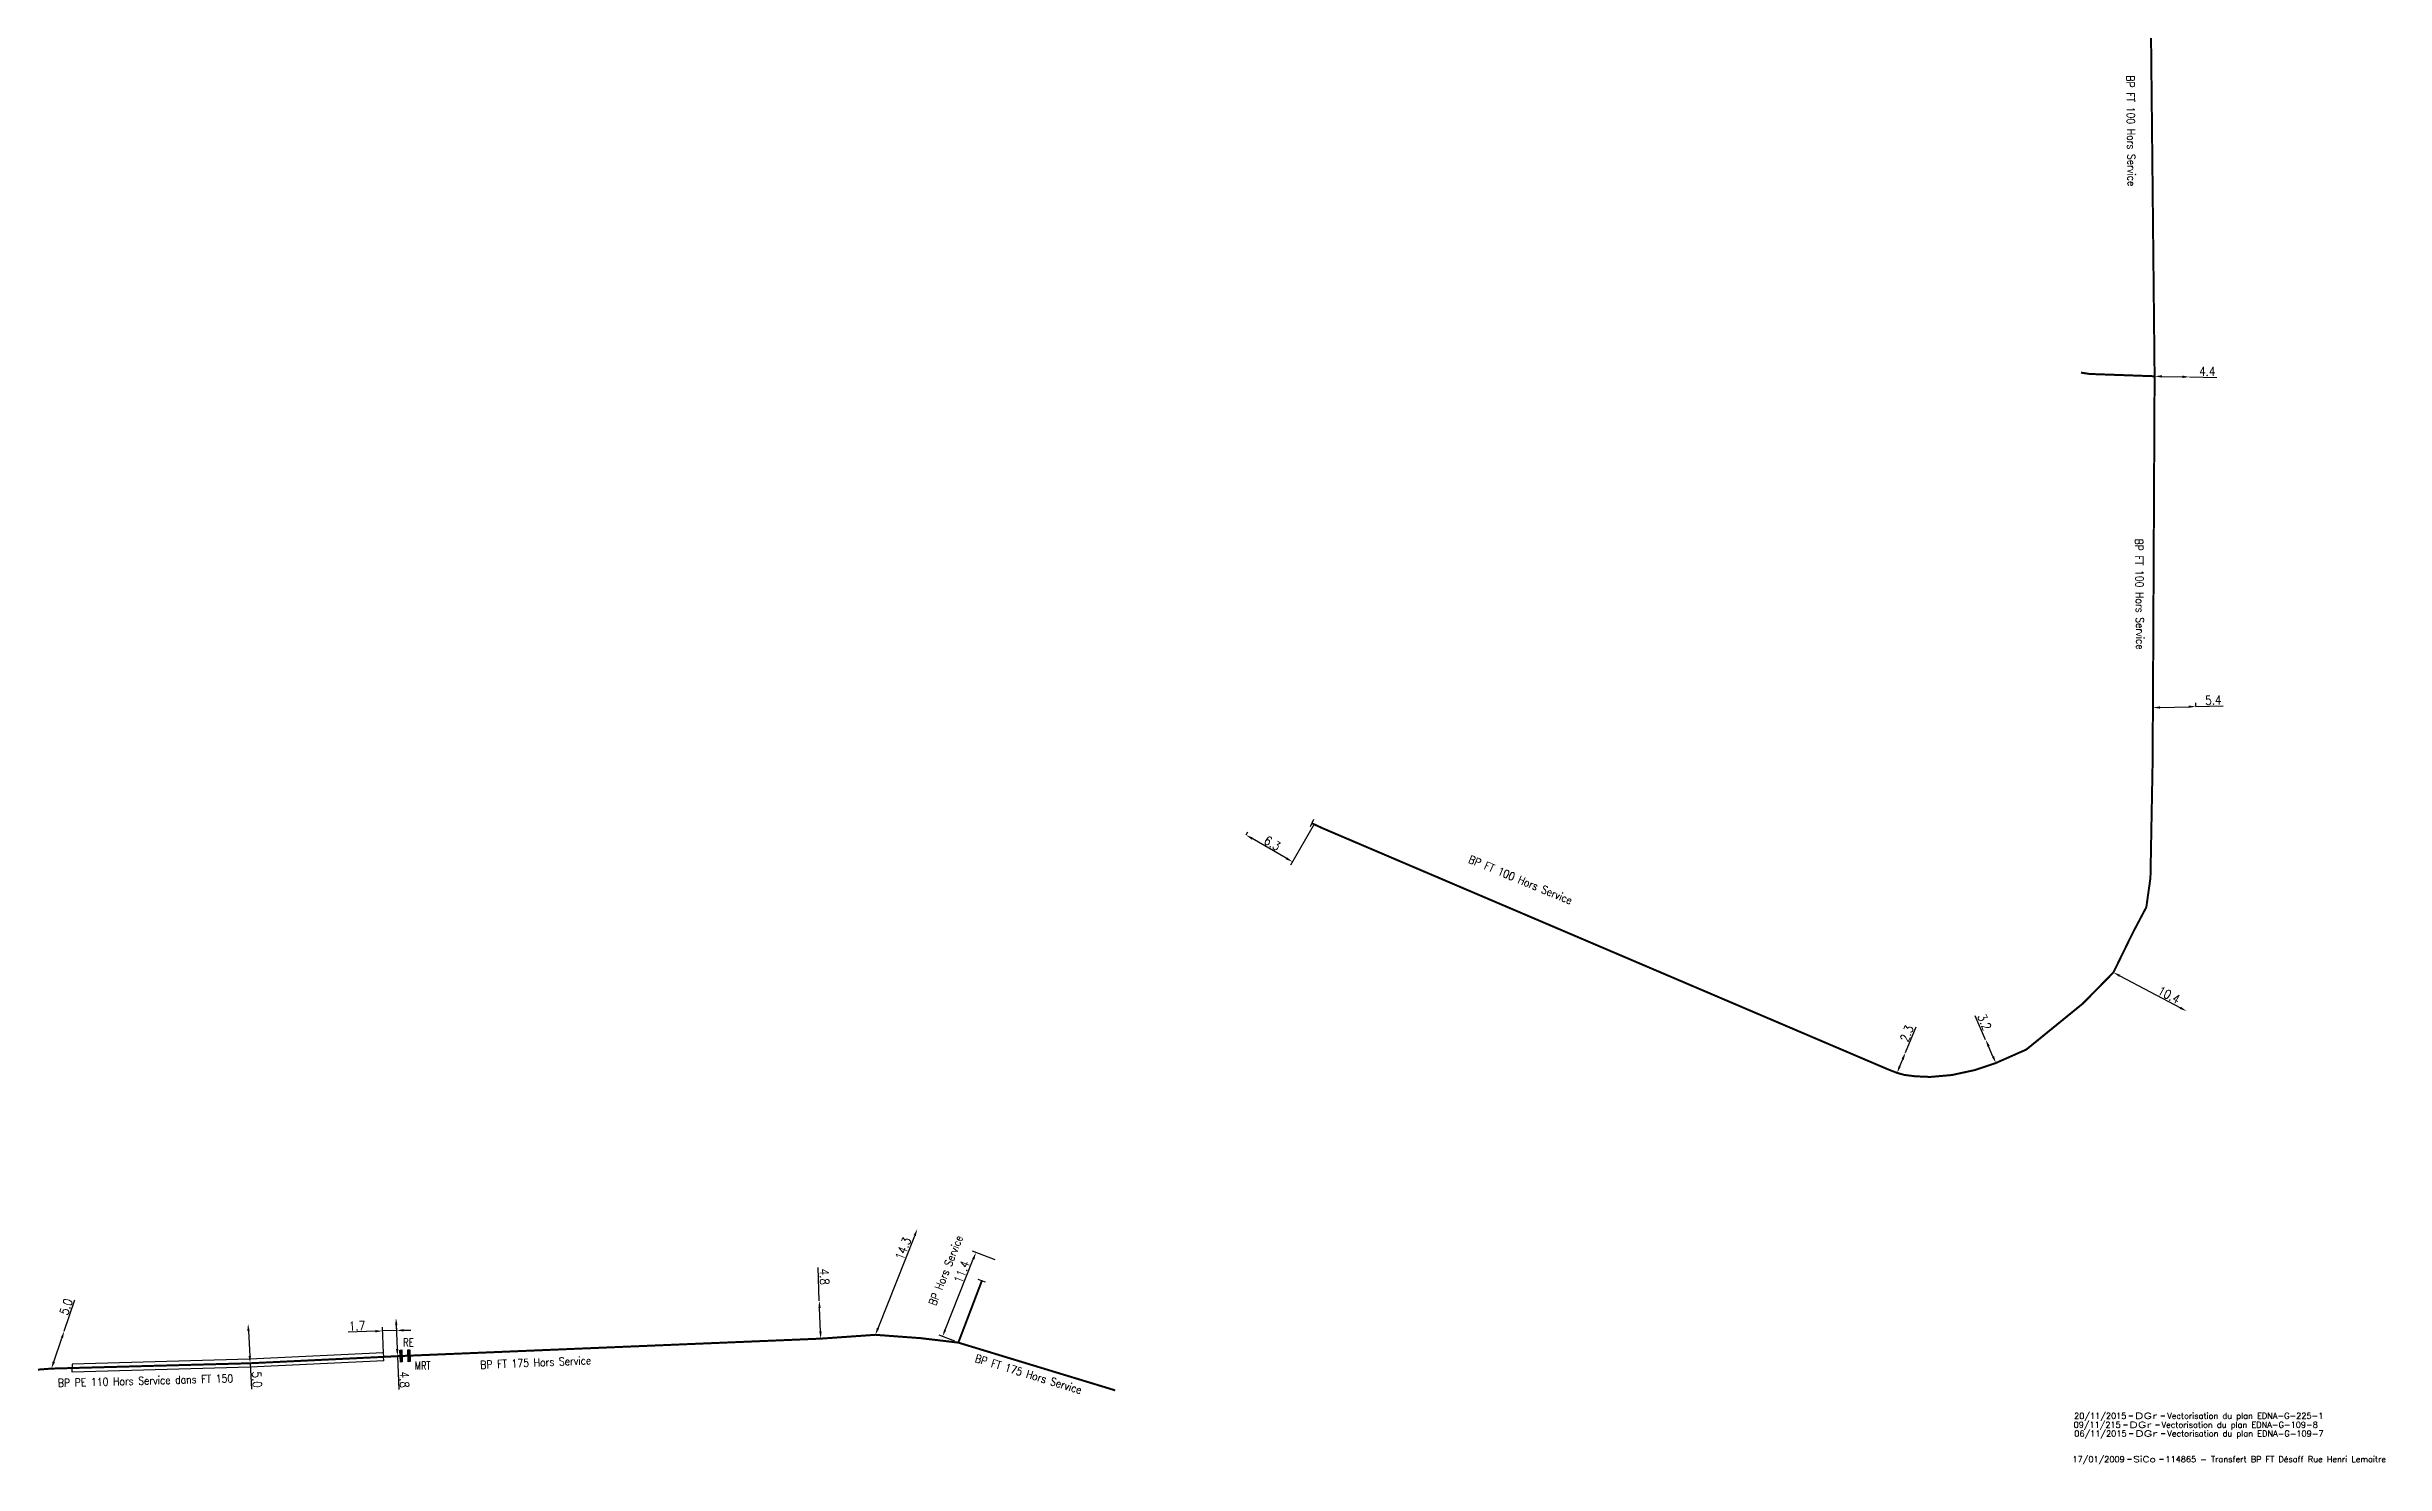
# Model space of a CAD drawing. Header units: millimetres. Extents: x 184000 to 185000, y 128000 to 129000.
# Drawn here: x 184686.6 to 184980, y 128010.3 to 128188.3 of the extents above; entities that cross this region are included whole.
import ezdxf
from ezdxf.enums import TextEntityAlignment as Align

# ---------------------------------------------------------------- set-up
doc = ezdxf.new("R2010")
doc.units = ezdxf.units.MM
doc.header["$PDMODE"] = 34
doc.layers.get('0').update_dxf_attribs({"linetype": 'CONTINUOUS'})
doc.layers.get('DEFPOINTS').update_dxf_attribs({"linetype": 'CONTINUOUS'})
doc.layers.add('L_908', color=5, linetype='CONTINUOUS')
doc.layers.add('L_910', color=7, linetype='CONTINUOUS', plot=False)
doc.styles.get("Standard").update_dxf_attribs({"font": 'romans.shx', "width": 0.85})
doc.linetypes.add('BP_HS', pattern='A,2,-1,["G",Standard,S=0.85,R=0,X=-0.27,Y=-0.4],-1', length=4)
doc.dimstyles.get("Standard").update_dxf_attribs({"dimtxt": 1.5, "dimasz": 1.2, "dimexe": 0.625, "dimexo": 0.625, "dimgap": 0.25, "dimtad": 1, "dimdec": 1, "dimzin": 0, "dimdsep": 46, "dimtxsty": 'Standard', "dimcen": -0.5, "dimadec": 0, "dimazin": 0, "dimtfac": 1, "dimtdec": 1, "dimtmove": 0, "dimatfit": 3, "dimfxl": 0, "dimtolj": 1, "dimtzin": 0, "dimarcsym": 0})

# ---------------------------------------------------------------- blocks, each defined once
blk = doc.blocks.new('L_340_07')
at = {"color": 0, "linetype": 'Continuous', "const_width": 0.25, "flags": 128}
blk.add_lwpolyline([(0, 0), (0.35, 0)], dxfattribs=at)
at = {"color": 0, "linetype": 'Continuous', "flags": 128}
blk.add_lwpolyline([(0.35, -0.5), (0.35, 0.5)], dxfattribs=at)
at = {"color": 0, "linetype": 'Continuous', "width": 0.75, "flags": 3}
for tag, p in [('DEF_LEG', (0.72, -3.47)), ('DEF_COUP', (0.72, -5.97)), ('DEF_TYPE', (0.72, -8.47))]:
    blk.add_attdef(tag, text='', height=1.2, dxfattribs=at).set_placement(p, align=Align.MIDDLE)
blk = doc.blocks.new('GIS_MODF')
at = {"color": 0, "linetype": 'Continuous', "flags": 128}
for points in [[(-2.26, -0.01), (-1.76, -0.01)], [(1.76, -0.01), (2.26, -0.01)]]:
    blk.add_lwpolyline(points, dxfattribs=at)
at = {"color": 0, "linetype": 'Continuous'}
blk.add_attdef('DATE', text='', height=0.75, dxfattribs=at).set_placement((-2.58, -0.39), align=Align.RIGHT)
at = {"color": 0, "linetype": 'Continuous', "width": 3.590909}
blk.add_attdef('USER', text='', height=0.75, dxfattribs=at).set_placement((-1.52, -0.39), (1.31, -0.39), align=Align.FIT)
at = {"color": 0, "linetype": 'Continuous'}
blk.add_attdef('DESC', (2.53, -0.39), '', height=0.75, dxfattribs=at)
blk = doc.blocks.new('*D8')
at = {"layer": 'DEFPOINTS', "color": 0, "linetype": 'Continuous', "transparency": 16777216}
for p in [(184950.87, 128105.34), (184956.26, 128105.48), (184956.26, 128105.48)]:
    blk.add_point(p, dxfattribs=at)
at = {"layer": 'L_908', "color": 0, "linetype": 'Continuous', "lineweight": -2, "transparency": 16777216}
for p, q in [((184950.87, 128105.34), (184950.85, 128105.81)), ((184951.77, 128105.36), (184955.36, 128105.46)), ((184956.26, 128105.48), (184956.25, 128105.95)), ((184956.26, 128105.48), (184959.67, 128105.57))]:
    blk.add_line(p, q, dxfattribs=at)
at = {"layer": 'L_908', "color": 0, "linetype": 'Continuous', "transparency": 16777216}
for points in [[(184951.76, 128105.51), (184951.77, 128105.21), (184950.87, 128105.34)], [(184955.36, 128105.61), (184955.37, 128105.31), (184956.26, 128105.48)]]:
    blk.add_solid(points, dxfattribs=at)
at = {"layer": 'L_908', "color": 0, "linetype": 'Continuous', "transparency": 16777216, "insert": (184958.44, 128106.29), "char_height": 1.125, "attachment_point": 5, "rotation": 1.5013}
blk.add_mtext('\\A1;5.4', dxfattribs=at)
blk = doc.blocks.new('*D9')
at = {"layer": 'DEFPOINTS', "color": 0, "linetype": 'Continuous', "transparency": 16777216}
for p in [(184951.08, 128146.95), (184955.48, 128146.86), (184955.48, 128146.86)]:
    blk.add_point(p, dxfattribs=at)
at = {"layer": 'L_908', "color": 0, "linetype": 'Continuous', "lineweight": -2, "transparency": 16777216}
for p, q in [((184951.98, 128146.93), (184954.58, 128146.88)), ((184955.48, 128146.86), (184958.9, 128146.79))]:
    blk.add_line(p, q, dxfattribs=at)
at = {"layer": 'L_908', "color": 0, "linetype": 'Continuous', "transparency": 16777216}
for points in [[(184951.99, 128147.08), (184951.98, 128146.78), (184951.08, 128146.95)], [(184954.58, 128147.03), (184954.57, 128146.73), (184955.48, 128146.86)]]:
    blk.add_solid(points, dxfattribs=at)
at = {"layer": 'L_908', "color": 0, "linetype": 'Continuous', "transparency": 16777216, "insert": (184957.7, 128147.57), "char_height": 1.125, "attachment_point": 5, "rotation": 358.862}
blk.add_mtext('\\A1;4.4', dxfattribs=at)
blk = doc.blocks.new('*D11')
at = {"layer": 'DEFPOINTS', "color": 0, "linetype": 'Continuous', "transparency": 16777216}
for p in [(184929.88, 128063.65), (184929.88, 128063.65), (184931.16, 128060.72)]:
    blk.add_point(p, dxfattribs=at)
at = {"layer": 'L_908', "color": 0, "linetype": 'Continuous', "lineweight": -2, "transparency": 16777216}
for p, q in [((184929.88, 128063.65), (184928.57, 128066.66)), ((184930.8, 128061.54), (184930.24, 128062.83))]:
    blk.add_line(p, q, dxfattribs=at)
at = {"layer": 'L_908', "color": 0, "linetype": 'Continuous', "transparency": 16777216}
for points in [[(184930.38, 128062.89), (184930.1, 128062.77), (184929.88, 128063.65)], [(184930.94, 128061.6), (184930.66, 128061.48), (184931.16, 128060.72)]]:
    blk.add_solid(points, dxfattribs=at)
at = {"layer": 'L_908', "color": 0, "linetype": 'Continuous', "transparency": 16777216, "insert": (184929.73, 128065.87), "char_height": 1.125, "attachment_point": 5, "rotation": 293.5283}
blk.add_mtext('\\A1;3.2', dxfattribs=at)
blk = doc.blocks.new('*D12')
at = {"layer": 'DEFPOINTS', "color": 0, "linetype": 'Continuous', "transparency": 16777216}
for p in [(184919.81, 128062.03), (184919.81, 128062.03), (184918.76, 128059.48)]:
    blk.add_point(p, dxfattribs=at)
at = {"layer": 'L_908', "color": 0, "linetype": 'Continuous', "lineweight": -2, "transparency": 16777216}
for p, q in [((184919.81, 128062.03), (184921.14, 128065.25)), ((184919.11, 128060.31), (184919.47, 128061.2))]:
    blk.add_line(p, q, dxfattribs=at)
at = {"layer": 'L_908', "color": 0, "linetype": 'Continuous', "transparency": 16777216}
for points in [[(184919.33, 128061.26), (184919.61, 128061.14), (184919.81, 128062.03)], [(184918.97, 128060.37), (184919.24, 128060.26), (184918.76, 128059.48)]]:
    blk.add_solid(points, dxfattribs=at)
at = {"layer": 'L_908', "color": 0, "linetype": 'Continuous', "transparency": 16777216, "insert": (184919.99, 128064.43), "char_height": 1.125, "attachment_point": 5, "rotation": 67.6079}
blk.add_mtext('\\A1;2.3', dxfattribs=at)
blk = doc.blocks.new('*D18')
at = {"layer": 'DEFPOINTS', "color": 0, "linetype": 'Continuous', "transparency": 16777216}
for p in [(184945.91, 128072.09), (184955.1, 128067.23), (184955.1, 128067.23)]:
    blk.add_point(p, dxfattribs=at)
at = {"layer": 'L_908', "color": 0, "linetype": 'Continuous', "lineweight": -2, "transparency": 16777216}
blk.add_line((184946.7, 128071.67), (184954.31, 128067.65), dxfattribs=at)
at = {"layer": 'L_908', "color": 0, "linetype": 'Continuous', "transparency": 16777216}
for points in [[(184946.77, 128071.8), (184946.63, 128071.54), (184945.91, 128072.09)], [(184954.38, 128067.78), (184954.24, 128067.52), (184955.1, 128067.23)]]:
    blk.add_solid(points, dxfattribs=at)
at = {"layer": 'L_908', "color": 0, "linetype": 'Continuous', "transparency": 16777216, "insert": (184952.87, 128069.26), "char_height": 1.125, "attachment_point": 5, "rotation": 332.1312}
blk.add_mtext('\\A1;10.4', dxfattribs=at)
blk = doc.blocks.new('*D19')
at = {"layer": 'DEFPOINTS', "color": 0, "linetype": 'Continuous', "transparency": 16777216}
for p in [(184845.62, 128090.69), (184837.06, 128089.35), (184837.06, 128089.35)]:
    blk.add_point(p, dxfattribs=at)
at = {"layer": 'L_908', "color": 0, "linetype": 'Continuous', "lineweight": -2, "transparency": 16777216}
for p, q in [((184845.62, 128090.69), (184842.66, 128085.57)), ((184837.06, 128089.35), (184837.3, 128089.76)), ((184842.12, 128086.43), (184837.84, 128088.9))]:
    blk.add_line(p, q, dxfattribs=at)
at = {"layer": 'L_908', "color": 0, "linetype": 'Continuous', "transparency": 16777216}
for points in [[(184837.92, 128089.03), (184837.76, 128088.77), (184837.06, 128089.35)], [(184842.19, 128086.56), (184842.04, 128086.3), (184842.9, 128085.97)]]:
    blk.add_solid(points, dxfattribs=at)
at = {"layer": 'L_908', "color": 0, "linetype": 'Continuous', "transparency": 16777216, "insert": (184840.36, 128088.31), "char_height": 1.125, "attachment_point": 5, "rotation": 329.9548}
blk.add_mtext('\\A1;6.3', dxfattribs=at)
blk = doc.blocks.new('*D171')
at = {"layer": 'DEFPOINTS', "color": 0, "linetype": 'Continuous', "transparency": 16777216}
for p in [(184688.75, 128027.04), (184688.75, 128027.04), (184687.16, 128022.35)]:
    blk.add_point(p, dxfattribs=at)
at = {"layer": 'L_908', "color": 0, "linetype": 'Continuous', "lineweight": -2, "transparency": 16777216}
for p, q in [((184688.75, 128027.04), (184690.09, 128031)), ((184687.45, 128023.21), (184688.46, 128026.19))]:
    blk.add_line(p, q, dxfattribs=at)
at = {"layer": 'L_908', "color": 0, "linetype": 'Continuous', "transparency": 16777216}
for points in [[(184688.32, 128026.24), (184688.6, 128026.14), (184688.75, 128027.04)], [(184687.3, 128023.25), (184687.59, 128023.16), (184687.16, 128022.35)]]:
    blk.add_solid(points, dxfattribs=at)
at = {"layer": 'L_908', "color": 0, "linetype": 'Continuous', "transparency": 16777216, "insert": (184689, 128030.11), "char_height": 1.125, "attachment_point": 5, "rotation": 71.2436}
blk.add_mtext('\\A1;5.0', dxfattribs=at)
blk = doc.blocks.new('*D172')
at = {"layer": 'DEFPOINTS', "color": 0, "linetype": 'Continuous', "transparency": 16777216}
for p in [(184711.83, 128027.96), (184711.83, 128027.96), (184712.09, 128023.02)]:
    blk.add_point(p, dxfattribs=at)
at = {"layer": 'L_908', "color": 0, "linetype": 'Continuous', "lineweight": -2, "transparency": 16777216}
for p, q in [((184711.88, 128027.07), (184712.04, 128023.92)), ((184712.09, 128023.02), (184712.26, 128019.75))]:
    blk.add_line(p, q, dxfattribs=at)
at = {"layer": 'L_908', "color": 0, "linetype": 'Continuous', "transparency": 16777216}
for points in [[(184712.03, 128027.07), (184711.73, 128027.06), (184711.83, 128027.96)], [(184712.19, 128023.93), (184711.89, 128023.91), (184712.09, 128023.02)]]:
    blk.add_solid(points, dxfattribs=at)
at = {"layer": 'L_908', "color": 0, "linetype": 'Continuous', "transparency": 16777216, "insert": (184712.95, 128020.97), "char_height": 1.125, "attachment_point": 5, "rotation": 272.9957}
blk.add_mtext('\\A1;5.0', dxfattribs=at)
blk = doc.blocks.new('*D173')
at = {"layer": 'DEFPOINTS', "color": 0, "linetype": 'Continuous', "transparency": 16777216}
for p in [(184730.39, 128028.7), (184730.39, 128028.7), (184730.58, 128023.91)]:
    blk.add_point(p, dxfattribs=at)
at = {"layer": 'L_908', "color": 0, "linetype": 'Continuous', "lineweight": -2, "transparency": 16777216}
for p, q in [((184730.43, 128027.8), (184730.54, 128024.81)), ((184730.58, 128023.91), (184730.74, 128019.73))]:
    blk.add_line(p, q, dxfattribs=at)
at = {"layer": 'L_908', "color": 0, "linetype": 'Continuous', "transparency": 16777216}
for points in [[(184730.58, 128027.81), (184730.28, 128027.8), (184730.39, 128028.7)], [(184730.69, 128024.81), (184730.39, 128024.8), (184730.58, 128023.91)]]:
    blk.add_solid(points, dxfattribs=at)
at = {"layer": 'L_908', "color": 0, "linetype": 'Continuous', "transparency": 16777216, "insert": (184731.44, 128020.95), "char_height": 1.125, "attachment_point": 5, "rotation": 272.2099}
blk.add_mtext('\\A1;4.8', dxfattribs=at)
blk = doc.blocks.new('*D174')
at = {"layer": 'DEFPOINTS', "color": 0, "linetype": 'Continuous', "transparency": 16777216}
for p in [(184730.39, 128028.7), (184730.45, 128027.13), (184728.83, 128023.82)]:
    blk.add_point(p, dxfattribs=at)
at = {"layer": 'L_908', "color": 0, "linetype": 'Continuous', "lineweight": -2, "transparency": 16777216}
for p, q in [((184727.8, 128027.04), (184724.41, 128026.93)), ((184728.81, 128024.29), (184728.68, 128027.54)), ((184730.45, 128027.13), (184728.7, 128027.07)), ((184730.41, 128028.23), (184730.47, 128026.66)), ((184731.35, 128027.16), (184732.25, 128027.19))]:
    blk.add_line(p, q, dxfattribs=at)
at = {"layer": 'L_908', "color": 0, "linetype": 'Continuous', "transparency": 16777216}
for points in [[(184727.8, 128027.19), (184727.81, 128026.89), (184728.7, 128027.07)], [(184731.35, 128027.31), (184731.36, 128027.01), (184730.45, 128027.13)]]:
    blk.add_solid(points, dxfattribs=at)
at = {"layer": 'L_908', "color": 0, "linetype": 'Continuous', "transparency": 16777216, "insert": (184725.5, 128027.72), "char_height": 1.125, "attachment_point": 5, "rotation": 1.9362}
blk.add_mtext('\\A1;1.7', dxfattribs=at)
blk = doc.blocks.new('*D175')
at = {"layer": 'DEFPOINTS', "color": 0, "linetype": 'Continuous', "transparency": 16777216}
for p in [(184783.51, 128030.86), (184783.51, 128030.86), (184783.69, 128026.11)]:
    blk.add_point(p, dxfattribs=at)
at = {"layer": 'L_908', "color": 0, "linetype": 'Continuous', "lineweight": -2, "transparency": 16777216}
for p, q in [((184783.51, 128030.86), (184783.36, 128035.04)), ((184783.66, 128027.01), (184783.55, 128029.96))]:
    blk.add_line(p, q, dxfattribs=at)
at = {"layer": 'L_908', "color": 0, "linetype": 'Continuous', "transparency": 16777216}
for points in [[(184783.7, 128029.97), (184783.4, 128029.96), (184783.51, 128030.86)], [(184783.81, 128027.02), (184783.51, 128027.01), (184783.69, 128026.11)]]:
    blk.add_solid(points, dxfattribs=at)
at = {"layer": 'L_908', "color": 0, "linetype": 'Continuous', "transparency": 16777216, "insert": (184784.15, 128033.88), "char_height": 1.125, "attachment_point": 5, "rotation": 272.127}
blk.add_mtext('\\A1;4.8', dxfattribs=at)
blk = doc.blocks.new('L_340_20')
at = {"linetype": 'Continuous'}
blk.add_hatch(color=0, dxfattribs=at).paths.add_polyline_path([(0.12, 0.75), (-0.12, 0.75), (-0.12, -0.75), (0.12, -0.75)])
at = {"color": 0, "linetype": 'Continuous'}
blk.add_lwpolyline([(-0.12, 0.75), (0.12, 0.75), (0.12, -0.75), (-0.12, -0.75)], close=True, dxfattribs=at)
at = {"color": 0, "linetype": 'Continuous', "width": 0.75}
for tag, height, flags, p in [('RE', 1, 8, (0, 2.19)), ('DEF_LEG', 1.2, 3, (0, -5)), ('DEF_COUP', 1.2, 3, (0, -7.5)), ('DEF_TYPE', 1.2, 3, (0, -10))]:
    blk.add_attdef(tag, text='', height=height, dxfattribs=dict(at, flags=flags)).set_placement(p, align=Align.MIDDLE)
blk = doc.blocks.new('*D176')
at = {"layer": 'DEFPOINTS', "color": 0, "linetype": 'Continuous', "transparency": 16777216}
for p in [(184795.81, 128039.87), (184795.81, 128039.87), (184790.55, 128026.59)]:
    blk.add_point(p, dxfattribs=at)
at = {"layer": 'L_908', "color": 0, "linetype": 'Continuous', "lineweight": -2, "transparency": 16777216}
blk.add_line((184790.88, 128027.43), (184795.48, 128039.03), dxfattribs=at)
at = {"layer": 'L_908', "color": 0, "linetype": 'Continuous', "transparency": 16777216}
for points in [[(184795.34, 128039.09), (184795.62, 128038.98), (184795.81, 128039.87)], [(184790.74, 128027.48), (184791.02, 128027.37), (184790.55, 128026.59)]]:
    blk.add_solid(points, dxfattribs=at)
at = {"layer": 'L_908', "color": 0, "linetype": 'Continuous', "transparency": 16777216, "insert": (184794.03, 128037.42), "char_height": 1.125, "attachment_point": 5, "rotation": 68.3866}
blk.add_mtext('\\A1;14.3', dxfattribs=at)
blk = doc.blocks.new('*D177')
at = {"layer": 'DEFPOINTS', "color": 0, "linetype": 'Continuous', "transparency": 16777216}
for p in [(184803.17, 128036.92), (184806.03, 128035.84), (184800.96, 128025.61)]:
    blk.add_point(p, dxfattribs=at)
at = {"layer": 'L_908', "color": 0, "linetype": 'Continuous', "lineweight": -2, "transparency": 16777216}
for p, q in [((184805.59, 128036), (184802.73, 128037.09)), ((184799.31, 128027.2), (184802.83, 128036.09)), ((184800.52, 128025.78), (184798.54, 128026.53))]:
    blk.add_line(p, q, dxfattribs=at)
at = {"layer": 'L_908', "color": 0, "linetype": 'Continuous', "transparency": 16777216}
for points in [[(184802.69, 128036.14), (184802.97, 128036.03), (184803.17, 128036.92)], [(184799.17, 128027.26), (184799.44, 128027.15), (184798.97, 128026.37)]]:
    blk.add_solid(points, dxfattribs=at)
at = {"layer": 'L_908', "color": 0, "linetype": 'Continuous', "transparency": 16777216, "insert": (184801.39, 128034.49), "char_height": 1.125, "attachment_point": 5, "rotation": 68.3458}
blk.add_mtext('\\A1;11.4', dxfattribs=at)
blk = doc.blocks.new('L_340_17')
at = {"linetype": 'Continuous'}
blk.add_hatch(color=0, dxfattribs=at).paths.add_polyline_path([(0.125, 0.75), (-0.125, 0.75), (-0.125, -0.75), (0.125, -0.75)])
at = {"color": 0, "linetype": 'Continuous'}
blk.add_lwpolyline([(-0.125, 0.75), (0.125, 0.75), (0.125, -0.75), (-0.125, -0.75)], close=True, dxfattribs=at)
at = {"color": 0, "linetype": 'Continuous', "width": 0.75}
for tag, height, flags, p in [('MRT', 1, 8, (0, 2.5)), ('DEF_LEG', 1.2, 3, (0, -5)), ('DEF_COUP', 1.2, 3, (0, -7.5)), ('DEF_TYPE', 1.2, 3, (0, -10))]:
    blk.add_attdef(tag, text='', height=height, dxfattribs=dict(at, flags=flags)).set_placement(p, align=Align.MIDDLE)

msp = doc.modelspace()

# ---------------------------------------------------------------- linework, layer by layer
at = {"layer": 'L_908', "color": 7, "linetype": 'CONTINUOUS'}
for p, q in [((184712.07, 128023.52), (184689.74, 128022.92)), ((184689.74, 128022.92), (184689.76, 128022.42)), ((184689.77, 128021.92), (184689.76, 128022.42)), ((184712.11, 128022.52), (184689.77, 128021.92)), ((184728.8, 128024.32), (184712.07, 128023.52)), ((184728.85, 128023.32), (184712.11, 128022.52)), ((184728.8, 128024.32), (184728.83, 128023.82)), ((184728.85, 128023.32), (184728.83, 128023.82))]:
    msp.add_line(p, q, dxfattribs=at)
at = {"layer": 'L_908', "linetype": 'BP_HS', "const_width": 0.25}
for points in [[(184845.62, 128090.69), (184846.71, 128090.18), (184917.63, 128059.92), (184918.76, 128059.48), (184919.65, 128059.23), (184921.04, 128059.05), (184922.93, 128058.97), (184925.64, 128059.21), (184928.46, 128059.82), (184931.16, 128060.72), (184934.98, 128062.41), (184942.08, 128068.19), (184945.91, 128072.09), (184948.37, 128077.12), (184950.04, 128080.28), (184950.56, 128083.98), (184950.82, 128097.93), (184950.87, 128105.34), (184951.08, 128146.95), (184950.49, 128203.27)], [(184941.84, 128147.41), (184942.89, 128147.24), (184951.08, 128146.95)], [(184803.79, 128033.05), (184803.79, 128033.05), (184800.96, 128025.61)], [(184820.64, 128019.62), (184800.96, 128025.61), (184796.23, 128026.17), (184790.55, 128026.59), (184783.69, 128026.11), (184732.03, 128023.97)], [(184629.61, 128019.96), (184630.21, 128019.97), (184645.97, 128020.41), (184683.28, 128022.05), (184687.16, 128022.35), (184712.09, 128023.02), (184728.83, 128023.82), (184730.58, 128023.91), (184731.03, 128023.93), (184732.03, 128023.97)]]:
    msp.add_lwpolyline(points, dxfattribs=at)

# ---------------------------------------------------------------- block references
at = {"layer": 'L_908'}
for p, rotation in [((184845.62, 128090.69), 154.9233282605697), ((184803.79, 128033.05), 69.18541905942092)]:
    msp.add_blockref('L_340_07', p, dxfattribs=dict(at, rotation=rotation))
ref = msp.add_blockref('L_340_20', (184731.03, 128023.93), dxfattribs=dict(at, rotation=2.380341675205813))
ref.add_attrib('RE', 'RE', dxfattribs={"layer": '0', "color": 0, "linetype": 'Continuous', "height": 1, "width": 0.75}).set_placement((184731.95, 128025.63), align=Align.MIDDLE)
at = {"layer": 'L_908', "ltscale": 0.5}
ref = msp.add_blockref('L_340_17', (184732.03, 128023.97), dxfattribs=dict(at, rotation=2.380341673856591))
ref.add_attrib('MRT', 'MRT', dxfattribs={"layer": '0', "color": 0, "linetype": 'Continuous', "height": 1, "width": 0.75}).set_placement((184733.74, 128022.72), align=Align.MIDDLE)
at = {"layer": 'L_910'}
ref = msp.add_blockref('GIS_MODF', (184950.12, 128016.42), dxfattribs=at)
ref.add_attrib('DATE', '20/11/2015', dxfattribs={"layer": '0', "color": 0, "linetype": 'Continuous', "height": 0.75}).set_placement((184947.54, 128016.04), align=Align.RIGHT)
ref.add_attrib('USER', 'DGr', dxfattribs={"layer": '0', "color": 0, "linetype": 'Continuous', "height": 0.75, "width": 1.462963}).set_placement((184948.61, 128016.04), (184951.43, 128016.04), align=Align.FIT)
ref.add_attrib('DESC', 'Vectorisation du plan EDNA-G-225-1', (184952.65, 128016.04), dxfattribs={"layer": '0', "color": 0, "linetype": 'Continuous', "height": 0.75})
ref = msp.add_blockref('GIS_MODF', (184949.42, 128015.31), dxfattribs=at)
ref.add_attrib('DATE', '09/11/215', dxfattribs={"layer": '0', "color": 0, "linetype": 'Continuous', "height": 0.75}).set_placement((184946.83, 128014.92), align=Align.RIGHT)
ref.add_attrib('USER', 'DGr', dxfattribs={"layer": '0', "color": 0, "linetype": 'Continuous', "height": 0.75, "width": 1.462963}).set_placement((184947.9, 128014.92), (184950.72, 128014.92), align=Align.FIT)
ref.add_attrib('DESC', 'Vectorisation du plan EDNA-G-109-8', (184951.95, 128014.92), dxfattribs={"layer": '0', "color": 0, "linetype": 'Continuous', "height": 0.75})
ref = msp.add_blockref('GIS_MODF', (184950.14, 128014.2), dxfattribs=at)
ref.add_attrib('DATE', '06/11/2015', dxfattribs={"layer": '0', "color": 0, "linetype": 'Continuous', "height": 0.75}).set_placement((184947.56, 128013.81), align=Align.RIGHT)
ref.add_attrib('USER', 'DGr', dxfattribs={"layer": '0', "color": 0, "linetype": 'Continuous', "height": 0.75, "width": 1.462963}).set_placement((184948.63, 128013.81), (184951.45, 128013.81), align=Align.FIT)
ref.add_attrib('DESC', 'Vectorisation du plan EDNA-G-109-7', (184952.67, 128013.81), dxfattribs={"layer": '0', "color": 0, "linetype": 'Continuous', "height": 0.75})
ref = msp.add_blockref('GIS_MODF', (184949.92, 128010.97), dxfattribs=at)
ref.add_attrib('DATE', '17/01/2009', dxfattribs={"layer": '0', "color": 0, "linetype": 'Continuous', "height": 0.75}).set_placement((184947.33, 128010.59), align=Align.RIGHT)
ref.add_attrib('USER', 'SiCo', dxfattribs={"layer": '0', "color": 0, "linetype": 'Continuous', "height": 0.75, "width": 1.215385}).set_placement((184948.4, 128010.59), (184951.22, 128010.59), align=Align.FIT)
ref.add_attrib('DESC', '114865 - Transfert BP FT Désaff Rue Henri Lemaitre', (184952.44, 128010.59), dxfattribs={"layer": '0', "color": 0, "linetype": 'Continuous', "height": 0.75})

# ---------------------------------------------------------------- texts
at = {"layer": 'L_908', "linetype": 'Continuous', "width": 0.85}
for rotation, p in [(270.6712, (184947.54, 128184.72)), (270.6712, (184948.62, 128126.55)), (337.5153, (184864.89, 128085.92))]:
    msp.add_text('BP FT 100 Hors Service', height=1, rotation=rotation, dxfattribs=at).set_placement(p)
for s, rotation, p in [('BP Hors Service', 68.3458, (184799.36, 128034.69)), ('BP FT 175 Hors Service', 2.3803, (184747.92, 128023.13)), ('BP FT 175 Hors Service', 343.0569, (184809.77, 128021.67)), ('BP PE 110 Hors Service dans FT 150', 1.5347, (184698.96, 128020.86))]:
    msp.add_text(s, height=1, rotation=rotation, dxfattribs=at).set_placement(p, align=Align.MIDDLE)

# ---------------------------------------------------------------- dimensions: what is measured, and where the dimension line sits
at = {"layer": 'L_908', "linetype": 'Continuous'}
for base, p1, p2, angle, override, picture, middle in [((184955.48, 128146.86), (184951.08, 128146.95), (184955.48, 128146.86), 178.862, {"dimscale": 0.75}, '*D9', (184957.69, 128146.82)), ((184956.26, 128105.48), (184950.87, 128105.34), (184956.26, 128105.48), 181.5013, {"dimscale": 0.75, "dimexo": 0}, '*D8', (184958.46, 128105.54)), ((184955.1, 128067.23), (184945.91, 128072.09), (184955.1, 128067.23), 152.1312, {"dimscale": 0.75}, '*D18', (184952.52, 128068.6)), ((184929.88, 128063.65), (184931.16, 128060.72), (184929.88, 128063.65), 293.5283, {"dimscale": 0.75}, '*D11', (184929.05, 128065.57)), ((184795.81, 128039.87), (184790.55, 128026.59), (184795.81, 128039.87), 248.3866, {"dimscale": 0.75, "dimatfit": 0}, '*D176', (184794.73, 128037.14)), ((184803.17, 128036.92), (184800.96, 128025.61), (184806.03, 128035.84), 248.3458, {"dimscale": 0.75, "dimatfit": 0}, '*D177', (184802.09, 128034.22)), ((184783.51, 128030.86), (184783.69, 128026.11), (184783.51, 128030.86), 272.127, {"dimscale": 0.75}, '*D175', (184783.4, 128033.85)), ((184688.75, 128027.04), (184687.16, 128022.35), (184688.75, 128027.04), 251.2436, {"dimscale": 0.75}, '*D171', (184689.71, 128029.87)), ((184730.39, 128028.7), (184730.58, 128023.91), (184730.39, 128028.7), 272.2099, {"dimscale": 0.75}, '*D173', (184730.69, 128020.92)), ((184711.8291, 128027.9647), (184712.0877, 128023.0214), (184711.8291, 128027.9647), 272.9957, {"dimscale": 0.75}, '*D172', (184712.1969, 128020.935))]:
    dim = msp.add_linear_dim(base=base, p1=p1, p2=p2, angle=angle, dimstyle='Standard', override=override, dxfattribs=at)
    dim.commit()
    dim.dimension.update_dxf_attribs({"geometry": picture, "text_midpoint": middle, "dimtype": 160})
for base, p1, p2, angle, text, override, picture, middle in [((184837.06, 128089.35), (184845.62, 128090.69), (184837.06, 128089.35), 329.9548, '6.3', {"dimscale": 0.75, "dimexo": 0}, '*D19', (184839.98, 128087.66)), ((184919.81, 128062.03), (184918.76, 128059.48), (184919.81, 128062.03), 247.6079, '2.3', {"dimscale": 0.75}, '*D12', (184920.69, 128064.15)), ((184730.45, 128027.13), (184728.83, 128023.82), (184730.39, 128028.7), 181.9362, '1.7', {"dimscale": 0.75}, '*D174', (184725.53, 128026.97))]:
    dim = msp.add_linear_dim(base=base, p1=p1, p2=p2, angle=angle, text=text, dimstyle='Standard', override=override, dxfattribs=at)
    dim.commit()
    dim.dimension.update_dxf_attribs({"geometry": picture, "text_midpoint": middle, "dimtype": 160})

doc.saveas('drawing.dxf')
